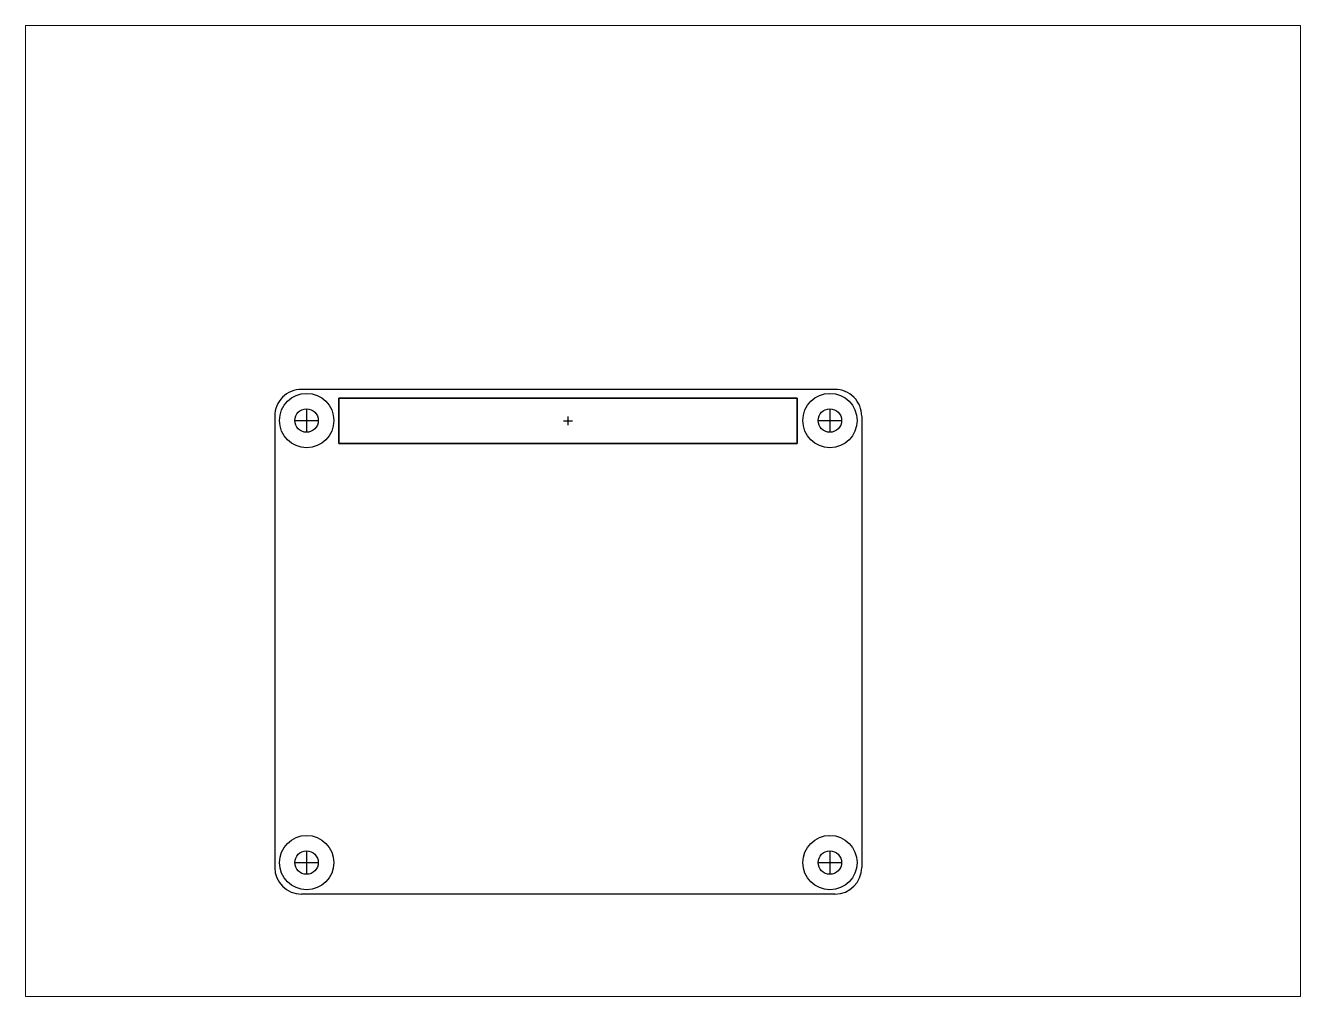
# Paper-space layout 'Layout1' of a CAD drawing. Header units: millimetres. Extents: x 1.05 to 9.45, y 0.8 to 7.2.
# The model-space entities are those that its viewports show. They can reach past a viewport. Long polylines and large blocks are cut down to what shows.
import ezdxf

# ---------------------------------------------------------------- set-up
doc = ezdxf.new("R2010")
doc.units = ezdxf.units.MM
doc.header["$MEASUREMENT"] = 0
doc.linetypes.add('atContinuous2', pattern=[0])
doc.layers.add('at_Entity', color=7, linetype='Continuous')

msp = doc.modelspace()

# ---------------------------------------------------------------- linework, layer by layer
for p, q in [((58.55, 52.44), (-0.56, 52.44)), ((0, 50.3), (0, 47.7)), ((57.98, 50.3), (57.98, 47.7)), ((-1.3, 49), (1.31, 49)), ((56.68, 49), (59.29, 49)), ((-1.3, 0), (1.31, 0)), ((0, 1.3), (0, -1.3)), ((56.68, 0), (59.29, 0)), ((57.98, 1.3), (57.98, -1.3)), ((58.55, -3.5), (-0.56, -3.5))]:
    msp.add_line(p, q)
at = {"layer": 'at_Entity', "color": 0}
for points in [[(3.59, 46.45), (3.59, 51.46)], [(3.59, 51.46), (54.37, 51.46)], [(3.59, 51.46), (3.59, 46.45)], [(54.37, 51.46), (3.59, 51.46)], [(54.37, 51.46), (54.37, 46.45)], [(54.37, 46.45), (54.37, 51.46)], [(-3.52, 49.45), (-3.52, -0.53)], [(28.96, 49.45), (28.96, 48.47)], [(61.51, 49.45), (61.51, -0.53)], [(28.46, 48.97), (29.47, 48.97)], [(54.37, 46.45), (3.59, 46.45)], [(3.59, 46.45), (54.37, 46.45)]]:
    msp.add_lwpolyline(points, dxfattribs=at)
at = {"layer": 'at_Entity', "color": 0, "linetype": 'atContinuous2'}
for centre, radius in [((0.01, 49), 3.01), ((57.99, 49), 3.01), ((0, 49), 1.3), ((57.98, 49), 1.3), ((0.01, 0), 3.01), ((57.99, 0), 3.01), ((0, 0), 1.3), ((57.98, 0), 1.3)]:
    msp.add_circle(centre, radius, dxfattribs=at)
for centre, radius, start, end in [((-0.57, 49.49), 2.95, 89.7739, 180.226), ((58.56, 49.49), 2.95, 359.774, 90.2261), ((-0.55, -0.53), 2.97, 180.082, 269.8884), ((58.54, -0.53), 2.97, 270.1116, 359.918)]:
    msp.add_arc(centre, radius, start, end, dxfattribs=at)

psp = doc.layouts.get("Layout1")

# ---------------------------------------------------------------- viewports
at = {"layer": '0'}
psp.add_viewport(center=(5.25, 4), size=(8.4, 6.4), view_center_point=(39.4914, 38.9705), view_height=107.62653, dxfattribs=at)

doc.saveas('drawing.dxf')
